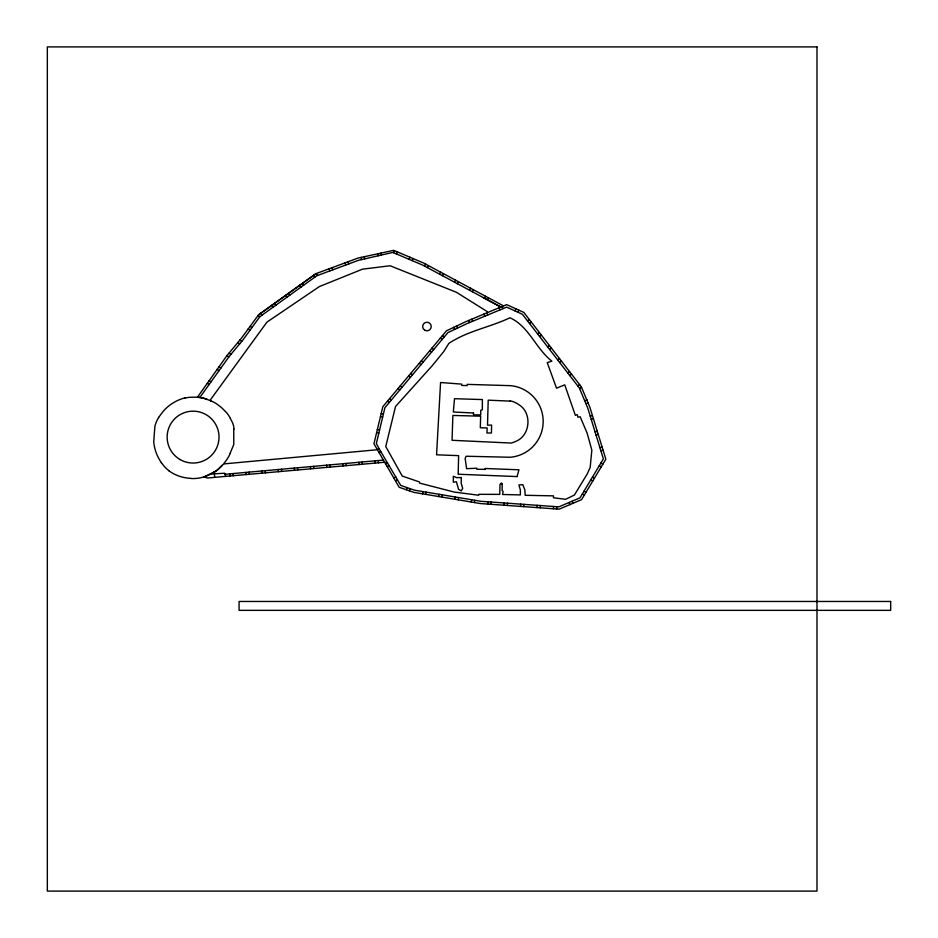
<?xml version="1.0" encoding="UTF-8"?>
<svg xmlns="http://www.w3.org/2000/svg" width="938" height="938" viewBox="0 0 938 938"><rect width="100%" height="100%" fill="white"/><g stroke="black" fill="none" stroke-linecap="round" stroke-linejoin="round"><path stroke-width="1.41" d="M487.725 504.069L487.889 501.807M490.961 504.292L491.125 502.029M504.14 505.242L504.292 502.967M507.364 505.465L507.528 503.202M520.543 506.403L520.707 504.14M523.779 506.637L523.943 504.374M536.946 507.575L537.111 505.312M540.182 507.81L540.347 505.547M553.361 508.748L553.526 506.485M556.597 508.971L556.75 506.708M422.546 493.834L422.921 491.594M425.746 494.361L426.122 492.122M438.761 496.554L439.136 494.314M441.962 497.081L442.337 494.854M454.989 499.274L455.364 497.034M458.19 499.813L458.565 497.574M471.216 501.994L471.591 499.755M474.405 502.534L474.78 500.294M517.061 476.586L518.949 469.786L485.145 468.496L485.239 469.387L476.785 469.235L476.785 468.191L466.608 468.695L465.154 458.459L466.174 456.243L510.213 457.252A35.914 35.914 0 0 0 543.172 421.584A35.914 35.914 0 0 0 510.53 385.659L467.159 384.381L467.159 385.624L461.731 385.436L461.731 384.123L440.567 382.505L436.569 454.801L458.623 455.645L458.166 474.229L517.178 476.586M406.283 489.742L407.022 487.596M409.343 490.797L410.082 488.651M230.173 453.195L233.761 444.565L233.761 429.029M393.468 252.697L394.359 250.61M396.446 253.964L397.337 251.876M409.132 259.345L410.023 257.258M412.122 260.6L413.001 258.525M515.032 310.924L515.97 308.848M517.975 312.26L518.925 310.197M424.527 266.087L425.594 264.082M427.376 267.623L428.455 265.618M439.523 274.131L440.59 272.137M442.384 275.666L443.451 273.662M454.52 282.174L455.587 280.181M457.381 283.71L458.448 281.717M469.516 290.217L470.583 288.224M472.377 291.753L473.444 289.76M484.512 298.261L485.579 296.279M487.373 299.797L488.44 297.803M158.651 417.387L162.661 411.981A42.878 42.878 0 0 1 184.962 397.876M185.021 398.087L187.366 397.606A26.088 26.088 0 0 1 189.546 397.337L190.051 397.302A52.024 52.024 0 0 1 192.079 397.22L194.401 397.184A70.104 70.104 0 0 1 197.426 397.231L199.841 397.478L229.071 356.639L243.012 339.837L259.885 316.692L316.786 275.76L358.457 260.318L392.811 252.416L422.592 265.044L500.833 307.019L483.34 297.651M503.507 305.894L466.163 321.523L446.476 330.797L382.821 406.693L373.957 443.791L399.178 487.279L413.904 492.38L480.491 503.554L559.2 509.158L581.572 499.649L605.842 459.198L589.861 407.221L581.29 386.773L523.861 312.436L506.731 304.662L503.507 305.894L423.659 263.05L393.702 250.329L357.976 258.091L316 273.638L258.56 314.851L241.183 338.501L226.715 355.924L197.426 397.231A34.354 34.354 0 0 1 207.169 399.412M527.508 320.878L529.302 319.483M529.489 323.446L531.283 322.051M537.568 333.893L539.362 332.509M539.549 336.461L541.343 335.065M547.628 346.908L549.422 345.524M549.609 349.475L551.403 348.092M557.676 359.922L559.47 358.539M559.658 362.49L561.452 361.107M567.736 372.949L569.53 371.554M569.718 375.505L571.512 374.121M577.796 385.964L579.59 384.568M579.649 388.625L581.49 387.206M316 273.638L258.56 314.851M213.911 472.248C218.12 471.075 221.567 463.993 224.803 463.818L377.064 449.759L379.034 448.634L376.361 443.498L384.897 407.737L447.907 332.615L467.054 323.61L506.661 307.113L522.407 314.277L579.344 387.969L587.704 407.948L603.38 458.893L580.012 497.844L558.814 506.86L480.76 501.291L414.467 490.175L400.725 485.415L379.034 448.634M214.673 471.767L204.109 476.879A38.54 38.54 0 0 1 192.196 478.568L190.942 478.509M378.823 452.608L380.746 451.413M213.7 472.377L210.898 473.971A44.59 44.59 0 0 1 204.109 476.891L207.31 478.017L384.756 462.235M385.67 463.818L387.629 462.68M387.288 466.62L389.247 465.494M393.878 478.075L395.836 476.938M395.496 480.877L397.454 479.752M585.054 400.643L587.188 399.869M586.168 403.692L588.302 402.918M590.26 416.238L592.429 415.569M591.21 419.345L593.379 418.676M595.091 431.961L597.26 431.292M596.052 435.068L598.221 434.4M599.933 447.684L602.102 447.016M600.883 450.791L603.052 450.123M225.038 474.288L383.431 460.089M210.862 473.995L224.674 473.244L225.741 476.375M510.131 401.112L488.206 400.174L487.514 425.149L491.629 425.102L491.418 433.004L486.951 433.004L487.174 427.939L480.303 427.763L480.643 416.179L452.878 415.452L452.057 440.297L511.245 443.053A33.1 33.1 0 0 0 515.537 441.481C530.392 435.9 532.456 412.743 518.784 404.641A20.753 20.753 0 0 0 510.178 400.878M199.841 397.478L202.526 397.97A37.074 37.074 0 0 1 207.157 399.424L211.015 401.042A21.164 21.164 0 0 1 216.572 403.832L220.442 406.74A35.374 35.374 0 0 1 222.341 408.393L225.425 411.501M381.203 413.424L383.419 413.951M380.453 416.578L382.657 417.105M377.381 429.428L379.597 429.956M376.63 432.582L378.835 433.11M600.941 462.95L602.888 464.111M599.276 465.729L601.223 466.889M592.488 477.055L594.434 478.216M590.823 479.834L592.769 480.995M584.022 491.16L585.969 492.321M582.357 493.939L584.304 495.1M219.035 366.758L220.899 368.071M217.159 369.396L219.011 370.709M209.197 380.64L210.991 381.907M207.321 383.279L209.104 384.545M250.141 326.307L251.923 327.608M248.218 328.921L250.012 330.235M169.192 470.923L168.148 470.114A32.701 32.701 0 0 1 164.642 466.843L161.266 462.61M239.976 339.955L241.723 341.397M237.912 342.44L239.647 343.894M229.107 353.051L230.854 354.494M227.043 355.537L228.813 357.015M442.478 335.558L444.213 337.012M440.391 338.043L442.138 339.497M431.902 348.162L433.649 349.616M429.827 350.648L431.562 352.102M421.338 360.767L423.073 362.22M419.251 363.252L420.998 364.706M410.762 373.371L412.509 374.825M408.687 375.857L410.422 377.311M400.198 385.975L401.933 387.429M398.111 388.461L399.858 389.915M389.622 398.58L391.369 400.034M387.546 401.054L389.282 402.519M211.015 401.042L210.218 400.104L266.931 322.133L319.436 286.547L362.467 269.171L390.114 265.759L456.431 292.293L487.303 311.627L487.361 312.682M316.176 273.568L317.548 275.479M313.515 275.42L314.793 277.202M302.329 283.464L303.607 285.246M299.691 285.351L300.969 287.134M288.505 293.383L289.795 295.177M285.867 295.282L287.157 297.076M274.682 303.314L275.971 305.12M272.043 305.202L273.345 307.007M260.846 313.222L262.148 315.062M258.29 315.227L259.603 317.079M230.326 418.383L231.967 421.608A17.435 17.435 0 0 1 233.996 429.041M456.501 325.849L457.51 327.878M453.593 327.28L454.602 329.308M572.051 501.232L572.942 503.319M569.073 502.498L569.952 504.585M502.053 306.503L502.932 308.59M499.063 307.758L499.942 309.857M486.892 312.882L487.772 314.969M483.902 314.124L484.77 316.223M471.708 319.213L472.588 321.3M468.719 320.456L469.598 322.555M348.092 261.749L348.866 263.871M345.043 262.875L345.829 264.997M332.122 267.658L332.908 269.781M329.086 268.784L329.871 270.906M380.934 253.108L381.356 255.054M377.768 253.788L378.19 255.781M364.307 256.719L364.765 258.865M361.13 257.411L361.611 259.592M378.26 460.546L378.46 462.797M375.036 460.839L375.235 463.079M362.115 462L362.314 464.228M358.891 462.282L359.09 464.521M345.97 463.442L346.169 465.67M342.745 463.735L342.945 465.952M329.824 464.896L330.024 467.101M326.6 465.178L326.799 467.394M313.691 466.338L313.878 468.543M310.455 466.632L310.654 468.824M297.545 467.781L297.733 469.973M294.309 468.074L294.509 470.266M281.4 469.235L281.588 471.404M278.164 469.516L278.363 471.697M265.255 470.677L265.442 472.846M262.019 470.97L262.218 473.127M249.109 472.131L249.297 474.276M245.885 472.412L246.073 474.569M232.964 473.573L233.152 475.718M229.74 473.866L229.927 476M214.333 471.978L214.638 477.36M230.314 453.265A38.681 38.681 0 0 1 224.053 463.196M222.177 465.588A34.729 34.729 0 0 1 214.708 471.65M225.483 411.442A33.451 33.451 0 0 1 230.396 418.348M158.663 417.387A31.353 31.353 0 0 0 154.887 426.321L153.738 441.88A42.456 42.456 0 0 0 161.324 462.563M190.942 478.357A40.264 40.264 0 0 1 169.145 471.005M473.526 412.99L473.514 414.854L480.748 414.854L480.748 410.293L482.32 409.754L482.39 399.565L454.508 398.697L453.324 412.017L473.526 412.99M502.17 484.102L502.111 490.457L503.12 491.465L502.592 494.49L520.391 494.912L520.344 489.929L518.913 484.946L522.829 484.688L524.846 489.929L525.163 495.287L553.455 495.862L553.455 497.773L565.591 499.309L574.396 495.065L587.27 473.878L590.19 467.405L591.831 450.076L587.106 433.063L580.165 416.742L577.996 417.281L577.198 414.631L575.346 415.311L564.746 384.85L556.539 388.18L547.229 362.596L551.872 361.142C535.727 348.631 528.95 326.225 509.932 317.783C489.906 327.315 467.581 330.891 448.903 343.355L443.615 351.738L432.242 365.691L395.543 406.471L385.753 446.547L402.273 476.094L419.438 481.933L419.544 483.093L454.203 492.051L478.685 495.229L478.849 494.326L499.778 494.385L499.989 484.418L501.373 482.988L502.17 484.102M461.297 477.536L461.191 483.246L462.68 488.381L461.226 490.891L458.553 489.261L456.396 481.745L453.335 482.202L453.335 476.246L456.536 477.641L461.297 477.536M816.986 46.9L47.334 46.9L47.334 891.1L816.986 891.1L816.986 46.9M890.666 601.469L239.073 601.469L239.073 610.345L890.666 610.345L890.666 601.469M424.75 330.176A4.268 4.268 0 0 0 431.222 326.612A4.268 4.268 0 0 0 424.891 322.789A4.268 4.268 0 0 0 424.75 330.176M180.119 459.573A25.947 25.947 0 0 0 219.023 437.096A25.947 25.947 0 0 0 180.119 414.631A25.947 25.947 0 0 0 180.119 459.573"/></g></svg>
